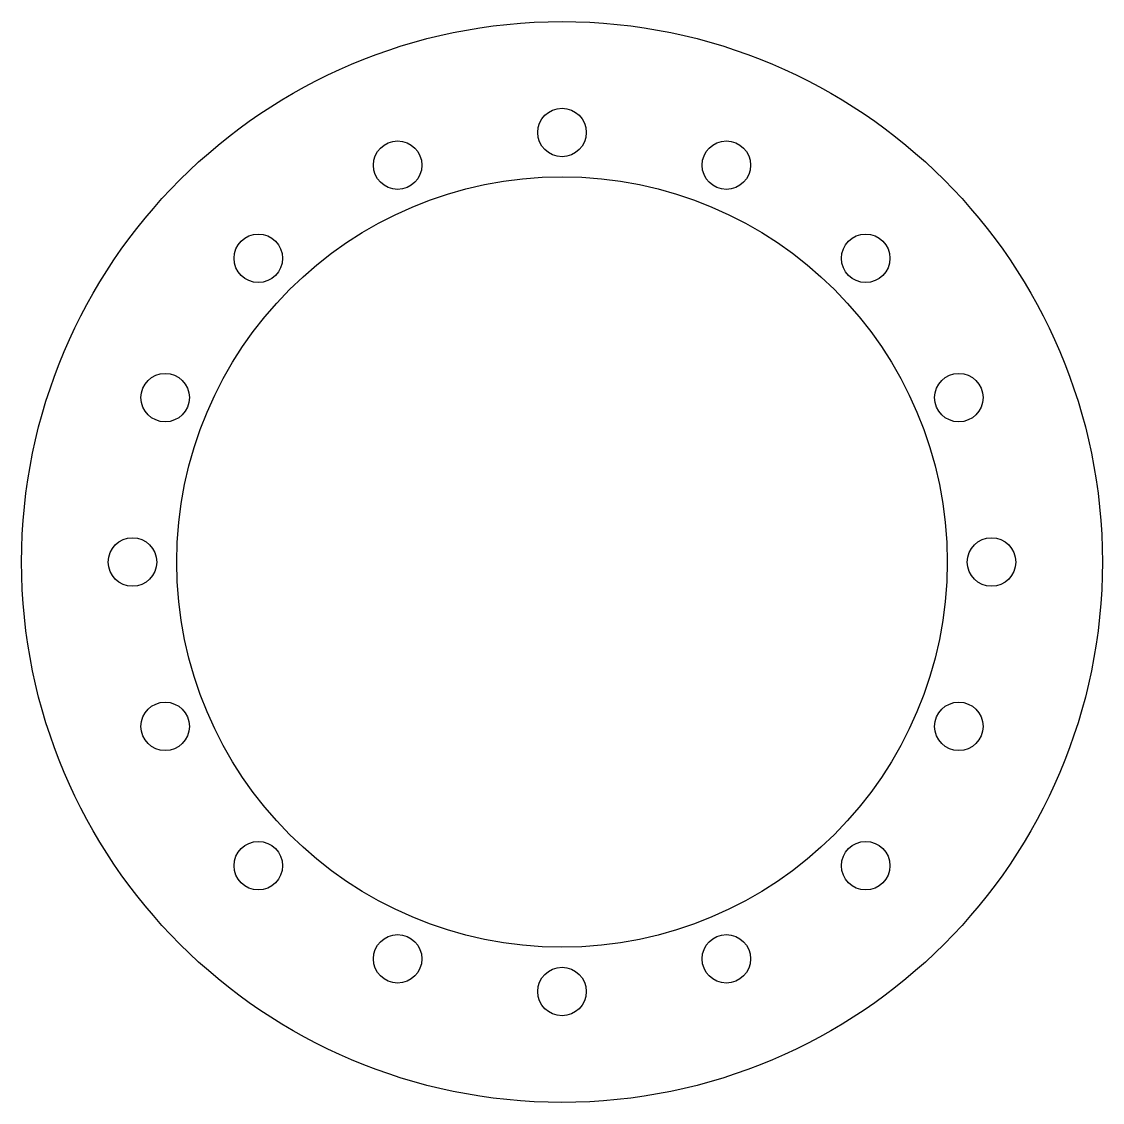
# Model space of a CAD drawing. Header units: millimetres. Extents: x -39 to 39, y -39 to 39.
import ezdxf

# ---------------------------------------------------------------- set-up
doc = ezdxf.new("R2010")
doc.units = ezdxf.units.MM
for name, color, linetype in [('CUT_BOLT', 2, 'Continuous'), ('CUT_CENTER', 3, 'Continuous'), ('CUT_OUTLINE', 7, 'Continuous')]:
    doc.layers.add(name, color=color, linetype=linetype)

msp = doc.modelspace()

# ---------------------------------------------------------------- linework, layer by layer
at = {"layer": 'CUT_BOLT'}
for centre in [(0, 31), (-11.863, 28.64), (11.863, 28.64), (-21.92, 21.92), (21.92, 21.92), (-28.64, 11.863), (28.64, 11.863), (-31, 0), (31, 0), (-28.64, -11.863), (28.64, -11.863), (-21.92, -21.92), (21.92, -21.92), (-11.863, -28.64), (11.863, -28.64), (0, -31)]:
    msp.add_circle(centre, 1.75, dxfattribs=at)
at = {"layer": 'CUT_CENTER'}
msp.add_circle((0, 0), 27.8, dxfattribs=at)
at = {"layer": 'CUT_OUTLINE'}
msp.add_circle((0, 0), 39, dxfattribs=at)

doc.saveas('drawing.dxf')
